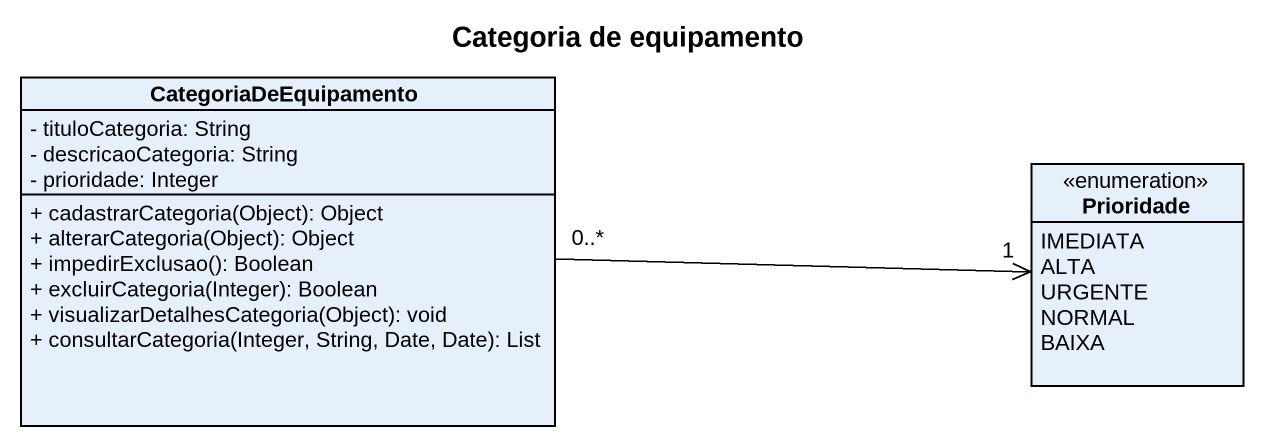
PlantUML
@startuml
title Categoria de equipamento
hide circle
hide empty members
skinparam classAttributeIconSize 0
class CategoriaDeEquipamento {
  - tituloCategoria: String
  - descricaoCategoria: String
  - prioridade: Integer
  + cadastrarCategoria(Object): Object
  + alterarCategoria(Object): Object
  + impedirExclusao(): Boolean
  + excluirCategoria(Integer): Boolean
  + visualizarDetalhesCategoria(Object): void
  + consultarCategoria(Integer, String, Date, Date): List
}
enum Prioridade {
  IMEDIATA
  ALTA
  URGENTE
  NORMAL
  BAIXA
}
CategoriaDeEquipamento "0..*" -right-> "1" Prioridade
@enduml
